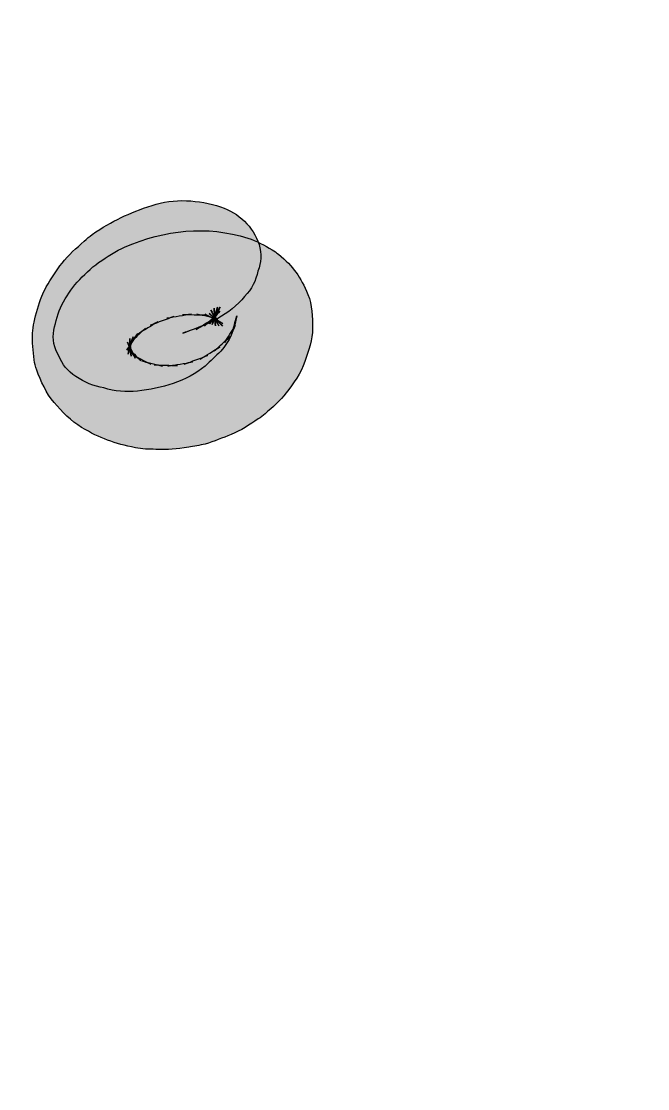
# Model space of a CAD drawing. Header units: millimetres. Extents: x -36 to 627, y -167 to 363.
# Drawn here: x 342.85 to 348.81, y 78.82 to 88.97 of the extents above; entities that cross this region are included whole.
import ezdxf

# ---------------------------------------------------------------- set-up
doc = ezdxf.new("R2010")
doc.units = ezdxf.units.MM
doc.header["$MEASUREMENT"] = 0
doc.layers.add('layer 1', color=7, linetype='Continuous')

msp = doc.modelspace()

# ---------------------------------------------------------------- hatches: boundary and pattern name
at = {"layer": 'layer 1', "true_color": 0x2b2a29}
h = msp.add_hatch(color=250, dxfattribs=at)
edge = h.paths.add_edge_path()
edge.add_spline(control_points=[(330.5179, 88.7412), (331.1933, 89.7022), (331.9978, 90.5791), (332.8149, 91.4116), (334.0919, 92.7129), (335.4809, 93.9022), (336.9567, 94.9728), (340.0422, 97.2115), (343.6383, 98.9968), (347.222, 100.2881), (348.0606, 100.5904), (348.931, 100.7977), (349.7915, 100.811), (349.7283, 101.0542), (349.7417, 101.3354), (349.8142, 101.615), (349.3136, 101.5674), (348.8147, 101.4796), (348.3256, 101.3639), (346.2692, 100.8774), (344.3306, 99.9052), (342.4216, 99.0258), (340.5031, 98.143), (338.6402, 97.1701), (336.875, 96.0078), (334.9801, 94.7609), (333.215, 93.3195), (331.6017, 91.7253), (330.0761, 90.2181), (328.576, 88.548), (327.721, 86.5543), (326.9883, 84.847), (326.7457, 82.6902), (327.8666, 81.0864), (328.1103, 80.7378), (328.3961, 80.4634), (328.7123, 80.25), (327.5541, 81.3673), (327.5625, 83.3144), (328.1043, 84.8615), (328.614, 86.3177), (329.491, 87.5991), (330.5179, 88.7412)], knot_values=[0, 0, 0, 0, 0.0714286, 0.0714286, 0.0714286, 0.1428571, 0.1428571, 0.1428571, 0.2142857, 0.2142857, 0.2142857, 0.2857143, 0.2857143, 0.2857143, 0.3571429, 0.3571429, 0.3571429, 0.4285714, 0.4285714, 0.4285714, 0.5, 0.5, 0.5, 0.5714286, 0.5714286, 0.5714286, 0.6428571, 0.6428571, 0.6428571, 0.7142857, 0.7142857, 0.7142857, 0.7857143, 0.7857143, 0.7857143, 0.8571429, 0.8571429, 0.8571429, 0.9285714, 0.9285714, 0.9285714, 1, 1, 1, 1], degree=3, periodic=1)
h = msp.add_hatch(color=250, dxfattribs=at)
edge = h.paths.add_edge_path()
edge.add_spline(control_points=[(330.8388, 80.7819), (328.8281, 81.4512), (329.4393, 84.0704), (330.1169, 85.4994), (330.8419, 87.0297), (331.9976, 88.3257), (333.2468, 89.4506), (335.9328, 91.8704), (339.0272, 93.9653), (342.2913, 95.5186), (343.9904, 96.327), (345.7633, 96.9757), (347.5971, 97.4006), (349.0991, 97.7478), (351.6365, 97.9194), (352.0591, 95.9033), (352.2408, 95.037), (351.7976, 94.1482), (351.8798, 93.2693), (351.9036, 93.0182), (351.962, 92.7807), (352.0468, 92.5554), (352.0666, 92.8508), (352.0861, 93.1461), (352.1049, 93.4413), (352.1977, 94.8893), (352.2746, 96.3391), (352.2866, 97.7907), (352.2881, 97.959), (352.2946, 98.1326), (352.298, 98.3082), (350.9211, 99.1726), (349.1061, 99.0581), (347.5332, 98.7202), (345.5372, 98.2911), (343.5903, 97.5797), (341.7423, 96.7189), (338.1312, 95.0364), (334.641, 92.7089), (331.7354, 89.9792), (330.2063, 88.543), (328.8068, 86.8682), (328.1043, 84.8615), (327.4214, 82.9116), (327.5854, 80.3263), (329.8649, 79.5676), (330.2756, 79.4309), (330.8028, 79.5369), (331.0774, 79.8925), (331.3176, 80.2037), (331.2396, 80.6487), (330.8388, 80.7819)], knot_values=[0, 0, 0, 0, 0.0588235, 0.0588235, 0.0588235, 0.1176471, 0.1176471, 0.1176471, 0.1764706, 0.1764706, 0.1764706, 0.2352941, 0.2352941, 0.2352941, 0.2941176, 0.2941176, 0.2941176, 0.3529412, 0.3529412, 0.3529412, 0.4117647, 0.4117647, 0.4117647, 0.4705882, 0.4705882, 0.4705882, 0.5294118, 0.5294118, 0.5294118, 0.5882353, 0.5882353, 0.5882353, 0.6470588, 0.6470588, 0.6470588, 0.7058824, 0.7058824, 0.7058824, 0.7647059, 0.7647059, 0.7647059, 0.8235294, 0.8235294, 0.8235294, 0.8823529, 0.8823529, 0.8823529, 0.9411765, 0.9411765, 0.9411765, 1, 1, 1, 1], degree=3, periodic=1)
h = msp.add_hatch(color=250, dxfattribs=at)
edge = h.paths.add_edge_path()
edge.add_spline(control_points=[(344.0959, 87.2231), (343.8751, 87.1485), (343.7196, 87.0794), (343.5272, 86.9462), (343.5001, 86.9272), (343.4746, 86.9059), (343.4497, 86.8828), (343.3781, 86.8172), (343.3006, 86.7514), (343.2397, 86.6739), (343.1834, 86.6035), (343.1361, 86.5236), (343.0899, 86.4467), (343.0733, 86.4183), (343.0586, 86.3888), (343.0462, 86.3579), (343.0148, 86.2786), (342.993, 86.194), (342.9728, 86.1112), (342.9651, 86.0768), (342.9598, 86.0419), (342.9586, 86.0065), (342.9556, 85.923), (342.964, 85.8372), (342.9745, 85.7544), (342.9792, 85.7207), (342.9876, 85.6881), (342.9988, 85.6561), (343.0373, 85.5514), (343.0899, 85.436), (343.1639, 85.3484), (343.2372, 85.2609), (343.3266, 85.1703), (343.4261, 85.1099), (343.6007, 85.0052), (343.7398, 84.9577), (343.9374, 84.9165), (344.0025, 84.9027), (344.0634, 84.9034), (344.132, 84.9016), (344.2563, 84.8987), (344.322, 84.9027), (344.4451, 84.9235), (344.493, 84.9317), (344.5522, 84.9383), (344.6025, 84.9525), (344.6859, 84.9762), (344.7687, 85.0111), (344.8492, 85.043), (344.9415, 85.0792), (345.0244, 85.1382), (345.1067, 85.1916), (345.1304, 85.2063), (345.1522, 85.223), (345.173, 85.2412), (345.2423, 85.3016), (345.3162, 85.365), (345.3736, 85.4383), (345.4422, 85.5271), (345.5139, 85.6289), (345.5511, 85.7378), (345.5848, 85.8361), (345.6251, 85.9473), (345.6246, 86.0543), (345.6239, 86.1585), (345.622, 86.2762), (345.5801, 86.375), (345.5073, 86.5468), (345.4441, 86.6379), (345.2996, 86.7585), (345.2807, 86.7746), (345.2606, 86.7875), (345.2393, 86.7999), (345.1671, 86.8409), (345.0901, 86.887), (345.0096, 86.9118), (344.6156, 87.0343), (344.2172, 86.9905), (343.8414, 86.8284), (343.7522, 86.7899), (343.6675, 86.7332), (343.5881, 86.6786), (343.513, 86.6271), (343.4462, 86.558), (343.384, 86.4923), (343.3254, 86.4302), (343.2805, 86.3509), (343.2391, 86.2774), (343.1976, 86.2041), (343.1834, 86.117), (343.1609, 86.0372), (343.1468, 85.9473), (343.1627, 85.8663), (343.21, 85.7928), (343.2397, 85.7094), (343.2936, 85.6443), (343.3716, 85.5964), (343.4521, 85.5378), (343.5408, 85.5011), (343.638, 85.4863), (343.7415, 85.4538), (343.8486, 85.4442), (343.958, 85.4566), (344.1846, 85.4791), (344.425, 85.5467), (344.6025, 85.6947), (344.6521, 85.7413), (344.7013, 85.7881), (344.7511, 85.8349), (344.8326, 85.929), (344.8825, 86.0372), (344.9002, 86.1596), (344.9014, 86.1638), (344.9026, 86.1674), (344.9038, 86.1709), (344.8877, 86.1154), (344.8717, 86.0597), (344.8558, 86.0041), (344.864, 86.0295), (344.8747, 86.0526), (344.889, 86.0756), (344.8551, 86.0229), (344.8209, 85.9703), (344.7872, 85.9178), (344.8019, 85.9391), (344.8179, 85.9585), (344.8368, 85.9763), (344.7877, 85.9295), (344.738, 85.8827), (344.6889, 85.8361), (344.7055, 85.8508), (344.7226, 85.8637), (344.7416, 85.8763), (344.6788, 85.8372), (344.6161, 85.7987), (344.5533, 85.7602), (344.5758, 85.7738), (344.5995, 85.7851), (344.6245, 85.7946), (344.5505, 85.7673), (344.4765, 85.7396), (344.4019, 85.7123), (344.4274, 85.7212), (344.4534, 85.7284), (344.48, 85.7331), (344.4019, 85.7195), (344.3237, 85.7064), (344.2462, 85.6933), (344.2764, 85.6982), (344.3073, 85.6999), (344.338, 85.6993), (344.2647, 85.701), (344.1907, 85.7034), (344.1172, 85.7052), (344.1439, 85.704), (344.1705, 85.7005), (344.1965, 85.6947), (344.1303, 85.7106), (344.064, 85.7265), (343.9978, 85.7425), (344.028, 85.7347), (344.0556, 85.7247), (344.0835, 85.7118), (344.0835, 85.7118), (343.9166, 85.7975), (343.9166, 85.7975), (343.9433, 85.7834), (343.9676, 85.7661), (343.9906, 85.746), (343.9486, 85.7862), (343.9072, 85.8265), (343.8658, 85.8668), (343.8948, 85.8384), (343.9178, 85.8059), (343.9362, 85.7691), (343.9119, 85.82), (343.8871, 85.8703), (343.8627, 85.9213), (343.8817, 85.8787), (343.8924, 85.8349), (343.8965, 85.7886), (343.8924, 85.845), (343.8882, 85.9011), (343.884, 85.9567), (343.8871, 85.9058), (343.8805, 85.8562), (343.8676, 85.8064), (343.8835, 85.8621), (343.8995, 85.9178), (343.9154, 85.9733), (343.9013, 85.9277), (343.8824, 85.885), (343.8569, 85.845), (343.8913, 85.8976), (343.925, 85.9503), (343.9587, 86.003), (343.9374, 85.9703), (343.9131, 85.9407), (343.8852, 85.9136), (343.9344, 85.9604), (343.9842, 86.007), (344.0332, 86.0543), (344.0114, 86.0337), (343.9882, 86.0159), (343.9629, 85.9999), (344.0254, 86.0384), (344.0882, 86.0768), (344.1509, 86.1159), (344.1291, 86.1029), (344.106, 86.0917), (344.0823, 86.0828), (344.1563, 86.1107), (344.2303, 86.1378), (344.3042, 86.1657), (344.2829, 86.158), (344.2611, 86.1526), (344.2385, 86.1484), (344.3167, 86.1615), (344.3948, 86.1751), (344.4723, 86.1882), (344.444, 86.184), (344.4161, 86.1821), (344.3871, 86.1828), (344.4604, 86.1809), (344.5344, 86.1793), (344.6079, 86.1769), (344.5793, 86.1786), (344.5517, 86.1828), (344.5238, 86.1887), (344.5901, 86.1727), (344.6563, 86.1568), (344.7226, 86.1407), (344.6807, 86.1514), (344.6409, 86.1669), (344.6025, 86.187), (344.6582, 86.158), (344.7137, 86.1294), (344.7687, 86.1006), (344.7221, 86.1266), (344.68, 86.158), (344.6409, 86.1952), (344.683, 86.1549), (344.7244, 86.1147), (344.7659, 86.0744), (344.7214, 86.1194), (344.6847, 86.1704), (344.657, 86.2272), (344.6818, 86.1769), (344.706, 86.1259), (344.731, 86.0756), (344.706, 86.1294), (344.6912, 86.1851), (344.6865, 86.2444), (344.6907, 86.1882), (344.6948, 86.132), (344.6989, 86.0756), (344.6954, 86.1372), (344.7025, 86.197), (344.7179, 86.2561), (344.7179, 86.2561), (344.6699, 86.0887), (344.6699, 86.0887), (344.6877, 86.1479), (344.7132, 86.2029), (344.7457, 86.2549), (344.712, 86.2022), (344.6783, 86.1496), (344.6446, 86.0969), (344.6729, 86.1402), (344.7055, 86.1793), (344.7427, 86.2153), (344.6931, 86.168), (344.6439, 86.1212), (344.5943, 86.0744), (344.6285, 86.1058), (344.6646, 86.1343), (344.7043, 86.1585), (344.6409, 86.1201), (344.5782, 86.0816), (344.5154, 86.0431), (344.5468, 86.0615), (344.5782, 86.0768), (344.6121, 86.0905), (344.5381, 86.0627), (344.4641, 86.0355), (344.3901, 86.0077), (344.3995, 86.0117), (344.4089, 86.0147), (344.419, 86.0182), (344.628, 86.0887), (344.8338, 86.1809), (344.9777, 86.3567), (345.044, 86.4265), (345.0854, 86.507), (345.1032, 86.5981), (345.1369, 86.6793), (345.1404, 86.7634), (345.115, 86.8502), (345.0569, 87.0219), (344.9227, 87.1515), (344.7493, 87.2089), (344.5451, 87.277), (344.3019, 87.2924), (344.0959, 87.2231)], knot_values=[0, 0, 0, 0, 0.009901, 0.009901, 0.009901, 0.019802, 0.019802, 0.019802, 0.029703, 0.029703, 0.029703, 0.039604, 0.039604, 0.039604, 0.049505, 0.049505, 0.049505, 0.0594059, 0.0594059, 0.0594059, 0.0693069, 0.0693069, 0.0693069, 0.0792079, 0.0792079, 0.0792079, 0.0891089, 0.0891089, 0.0891089, 0.0990099, 0.0990099, 0.0990099, 0.1089109, 0.1089109, 0.1089109, 0.1188119, 0.1188119, 0.1188119, 0.1287129, 0.1287129, 0.1287129, 0.1386139, 0.1386139, 0.1386139, 0.1485149, 0.1485149, 0.1485149, 0.1584158, 0.1584158, 0.1584158, 0.1683168, 0.1683168, 0.1683168, 0.1782178, 0.1782178, 0.1782178, 0.1881188, 0.1881188, 0.1881188, 0.1980198, 0.1980198, 0.1980198, 0.2079208, 0.2079208, 0.2079208, 0.2178218, 0.2178218, 0.2178218, 0.2277228, 0.2277228, 0.2277228, 0.2376238, 0.2376238, 0.2376238, 0.2475248, 0.2475248, 0.2475248, 0.2574257, 0.2574257, 0.2574257, 0.2673267, 0.2673267, 0.2673267, 0.2772277, 0.2772277, 0.2772277, 0.2871287, 0.2871287, 0.2871287, 0.2970297, 0.2970297, 0.2970297, 0.3069307, 0.3069307, 0.3069307, 0.3168317, 0.3168317, 0.3168317, 0.3267327, 0.3267327, 0.3267327, 0.3366337, 0.3366337, 0.3366337, 0.3465347, 0.3465347, 0.3465347, 0.3564356, 0.3564356, 0.3564356, 0.3663366, 0.3663366, 0.3663366, 0.3762376, 0.3762376, 0.3762376, 0.3861386, 0.3861386, 0.3861386, 0.3960396, 0.3960396, 0.3960396, 0.4059406, 0.4059406, 0.4059406, 0.4158416, 0.4158416, 0.4158416, 0.4257426, 0.4257426, 0.4257426, 0.4356436, 0.4356436, 0.4356436, 0.4455446, 0.4455446, 0.4455446, 0.4554455, 0.4554455, 0.4554455, 0.4653465, 0.4653465, 0.4653465, 0.4752475, 0.4752475, 0.4752475, 0.4851485, 0.4851485, 0.4851485, 0.4950495, 0.4950495, 0.4950495, 0.5049505, 0.5049505, 0.5049505, 0.5148515, 0.5148515, 0.5148515, 0.5247525, 0.5247525, 0.5247525, 0.5346535, 0.5346535, 0.5346535, 0.5445545, 0.5445545, 0.5445545, 0.5544554, 0.5544554, 0.5544554, 0.5643564, 0.5643564, 0.5643564, 0.5742574, 0.5742574, 0.5742574, 0.5841584, 0.5841584, 0.5841584, 0.5940594, 0.5940594, 0.5940594, 0.6039604, 0.6039604, 0.6039604, 0.6138614, 0.6138614, 0.6138614, 0.6237624, 0.6237624, 0.6237624, 0.6336634, 0.6336634, 0.6336634, 0.6435644, 0.6435644, 0.6435644, 0.6534653, 0.6534653, 0.6534653, 0.6633663, 0.6633663, 0.6633663, 0.6732673, 0.6732673, 0.6732673, 0.6831683, 0.6831683, 0.6831683, 0.6930693, 0.6930693, 0.6930693, 0.7029703, 0.7029703, 0.7029703, 0.7128713, 0.7128713, 0.7128713, 0.7227723, 0.7227723, 0.7227723, 0.7326733, 0.7326733, 0.7326733, 0.7425743, 0.7425743, 0.7425743, 0.7524752, 0.7524752, 0.7524752, 0.7623762, 0.7623762, 0.7623762, 0.7722772, 0.7722772, 0.7722772, 0.7821782, 0.7821782, 0.7821782, 0.7920792, 0.7920792, 0.7920792, 0.8019802, 0.8019802, 0.8019802, 0.8118812, 0.8118812, 0.8118812, 0.8217822, 0.8217822, 0.8217822, 0.8316832, 0.8316832, 0.8316832, 0.8415842, 0.8415842, 0.8415842, 0.8514851, 0.8514851, 0.8514851, 0.8613861, 0.8613861, 0.8613861, 0.8712871, 0.8712871, 0.8712871, 0.8811881, 0.8811881, 0.8811881, 0.8910891, 0.8910891, 0.8910891, 0.9009901, 0.9009901, 0.9009901, 0.9108911, 0.9108911, 0.9108911, 0.9207921, 0.9207921, 0.9207921, 0.9306931, 0.9306931, 0.9306931, 0.9405941, 0.9405941, 0.9405941, 0.950495, 0.950495, 0.950495, 0.960396, 0.960396, 0.960396, 0.970297, 0.970297, 0.970297, 0.980198, 0.980198, 0.980198, 0.990099, 0.990099, 0.990099, 1, 1, 1, 1], degree=3, periodic=1)
h = msp.add_hatch(color=250, dxfattribs=at)
edge = h.paths.add_edge_path()
edge.add_spline(control_points=[(358.4299, 72.2519), (358.0971, 72.0174), (357.7666, 71.7797), (357.4412, 71.5348), (354.8115, 69.5564), (352.5521, 67.1177), (349.8241, 65.2662), (348.3979, 64.2974), (346.0924, 62.718), (344.4549, 63.9655), (343.7259, 64.521), (343.2057, 65.3153), (342.682, 66.0549), (342.0429, 66.9585), (341.4168, 67.8711), (340.8031, 68.7925), (338.3178, 72.5289), (336.0577, 76.412), (334.0161, 80.407), (333.76, 80.9084), (332.1065, 80.3295), (332.3012, 79.9479), (334.3321, 75.9742), (336.5809, 72.117), (339.0461, 68.3966), (339.6065, 67.551), (340.177, 66.7118), (340.7593, 65.881), (341.341, 65.0501), (341.905, 64.1394), (342.6838, 63.4748), (344.1744, 62.2025), (346.0976, 62.6032), (347.7693, 63.2665), (351.313, 64.672), (354.022, 67.3823), (356.8667, 69.8186), (357.7933, 70.6125), (358.761, 71.3397), (359.7452, 72.0484), (359.3028, 72.0716), (358.8615, 72.1402), (358.4299, 72.2519)], knot_values=[0, 0, 0, 0, 0.0714286, 0.0714286, 0.0714286, 0.1428571, 0.1428571, 0.1428571, 0.2142857, 0.2142857, 0.2142857, 0.2857143, 0.2857143, 0.2857143, 0.3571429, 0.3571429, 0.3571429, 0.4285714, 0.4285714, 0.4285714, 0.5, 0.5, 0.5, 0.5714286, 0.5714286, 0.5714286, 0.6428571, 0.6428571, 0.6428571, 0.7142857, 0.7142857, 0.7142857, 0.7857143, 0.7857143, 0.7857143, 0.8571429, 0.8571429, 0.8571429, 0.9285714, 0.9285714, 0.9285714, 1, 1, 1, 1], degree=3, periodic=1)

# ---------------------------------------------------------------- linework, layer by layer
at = {"layer": 'layer 1', "color": 250, "lineweight": 25}
msp.add_open_spline([(524.7262, 31.4324), (524.7262, 31.4324), (527.7263, 31.4324), (527.7263, 31.4324), (527.7263, 31.4324), (527.7262, 53.5324), (527.7262, 53.5324), (527.7262, 53.5324), (524.7262, 53.5324), (524.7262, 53.5324), (524.7262, 53.5324), (524.7262, 73.5324), (524.7262, 73.5324), (524.7262, 73.5324), (527.7262, 73.5324), (527.7262, 73.5324), (527.7262, 73.5324), (527.7262, 95.5324), (527.7262, 95.5324), (527.7262, 95.5324), (524.7261, 95.5324), (524.7261, 95.5324), (524.7261, 95.5324), (524.7261, 111.5324), (524.7261, 111.5324), (524.7261, 111.5324), (527.7262, 111.5324), (527.7262, 111.5324), (527.7262, 111.5324), (527.7262, 116.5324), (527.7262, 116.5324), (527.7262, 138.5324), (509.7262, 156.5324), (487.7262, 156.5324), (487.7262, 156.5324), (474.726, 156.5323), (474.726, 156.5323), (474.726, 156.5323), (474.726, 153.5321), (474.726, 153.5321), (474.726, 153.5321), (454.7259, 153.5321), (454.7259, 153.5321), (454.7259, 153.5321), (454.7259, 156.5323), (454.7259, 156.5323), (454.7259, 156.5323), (434.7258, 156.5324), (434.7258, 156.5324), (434.7258, 156.5324), (434.7258, 153.5323), (434.7258, 153.5323), (434.7258, 153.5323), (414.7257, 153.5323), (414.7257, 153.5323), (414.7257, 153.5323), (414.7257, 156.5324), (414.7257, 156.5324), (414.7257, 156.5324), (390.7267, 156.5324), (390.7267, 156.5324), (390.7267, 156.5324), (390.7267, 153.5323), (390.7267, 153.5323), (390.7267, 153.5323), (370.7266, 153.5323), (370.7266, 153.5323), (370.7266, 153.5323), (370.7266, 156.5324), (370.7266, 156.5324), (370.7266, 156.5324), (350.7265, 156.5323), (350.7265, 156.5323), (350.7265, 156.5323), (350.7265, 153.5321), (350.7265, 153.5321), (350.7265, 153.5321), (330.7264, 153.5321), (330.7264, 153.5321), (330.7264, 153.5321), (330.7264, 156.5323), (330.7264, 156.5323), (330.7264, 156.5323), (317.7262, 156.5324), (317.7262, 156.5324), (295.7262, 156.5324), (277.7262, 138.5324), (277.7262, 116.5324), (277.7262, 116.5324), (277.726, 111.5324), (277.726, 111.5324), (277.726, 111.5324), (280.726, 111.5324), (280.726, 111.5324), (280.726, 111.5324), (280.726, 95.5324), (280.726, 95.5324), (280.726, 95.5324), (277.726, 95.5324), (277.726, 95.5324), (277.726, 95.5324), (277.7261, 73.5326), (277.7261, 73.5326), (277.7261, 73.5326), (280.7262, 73.5326), (280.7262, 73.5326), (280.7262, 73.5326), (280.7262, 53.5325), (280.7262, 53.5325), (280.7262, 53.5325), (277.7261, 53.5325), (277.7261, 53.5325), (277.7261, 53.5325), (277.977, 31.5494), (277.977, 31.5494), (277.977, 31.5494), (280.6398, 31.5634), (280.6398, 31.5634)], degree=3, knots=[0, 0, 0, 0, 0.025641, 0.025641, 0.025641, 0.0512821, 0.0512821, 0.0512821, 0.0769231, 0.0769231, 0.0769231, 0.1025641, 0.1025641, 0.1025641, 0.1282051, 0.1282051, 0.1282051, 0.1538462, 0.1538462, 0.1538462, 0.1794872, 0.1794872, 0.1794872, 0.2051282, 0.2051282, 0.2051282, 0.2307692, 0.2307692, 0.2307692, 0.2564103, 0.2564103, 0.2564103, 0.2820513, 0.2820513, 0.2820513, 0.3076923, 0.3076923, 0.3076923, 0.3333333, 0.3333333, 0.3333333, 0.3589744, 0.3589744, 0.3589744, 0.3846154, 0.3846154, 0.3846154, 0.4102564, 0.4102564, 0.4102564, 0.4358974, 0.4358974, 0.4358974, 0.4615385, 0.4615385, 0.4615385, 0.4871795, 0.4871795, 0.4871795, 0.5128205, 0.5128205, 0.5128205, 0.5384615, 0.5384615, 0.5384615, 0.5641026, 0.5641026, 0.5641026, 0.5897436, 0.5897436, 0.5897436, 0.6153846, 0.6153846, 0.6153846, 0.6410256, 0.6410256, 0.6410256, 0.6666667, 0.6666667, 0.6666667, 0.6923077, 0.6923077, 0.6923077, 0.7179487, 0.7179487, 0.7179487, 0.7435897, 0.7435897, 0.7435897, 0.7692308, 0.7692308, 0.7692308, 0.7948718, 0.7948718, 0.7948718, 0.8205128, 0.8205128, 0.8205128, 0.8461538, 0.8461538, 0.8461538, 0.8717949, 0.8717949, 0.8717949, 0.8974359, 0.8974359, 0.8974359, 0.9230769, 0.9230769, 0.9230769, 0.9487179, 0.9487179, 0.9487179, 0.974359, 0.974359, 0.974359, 1, 1, 1, 1], dxfattribs=at)
at = {"layer": 'layer 1', "color": 250}
for points, knots in [([(330.5179, 88.7412), (331.1933, 89.7022), (331.9978, 90.5791), (332.8149, 91.4116), (334.0919, 92.7129), (335.4809, 93.9022), (336.9567, 94.9728), (340.0422, 97.2115), (343.6383, 98.9968), (347.222, 100.2881), (348.0606, 100.5904), (348.931, 100.7977), (349.7915, 100.811), (349.7283, 101.0542), (349.7417, 101.3354), (349.8142, 101.615), (349.3136, 101.5674), (348.8147, 101.4796), (348.3256, 101.3639), (346.2692, 100.8774), (344.3306, 99.9052), (342.4216, 99.0258), (340.5031, 98.143), (338.6402, 97.1701), (336.875, 96.0078), (334.9801, 94.7609), (333.215, 93.3195), (331.6017, 91.7253), (330.0761, 90.2181), (328.576, 88.548), (327.721, 86.5543), (326.9883, 84.847), (326.7457, 82.6902), (327.8666, 81.0864), (328.1103, 80.7378), (328.3961, 80.4634), (328.7123, 80.25), (327.5541, 81.3673), (327.5625, 83.3144), (328.1043, 84.8615), (328.614, 86.3177), (329.491, 87.5991), (330.5179, 88.7412)], [0, 0, 0, 0, 0.0714286, 0.0714286, 0.0714286, 0.1428571, 0.1428571, 0.1428571, 0.2142857, 0.2142857, 0.2142857, 0.2857143, 0.2857143, 0.2857143, 0.3571429, 0.3571429, 0.3571429, 0.4285714, 0.4285714, 0.4285714, 0.5, 0.5, 0.5, 0.5714286, 0.5714286, 0.5714286, 0.6428571, 0.6428571, 0.6428571, 0.7142857, 0.7142857, 0.7142857, 0.7857143, 0.7857143, 0.7857143, 0.8571429, 0.8571429, 0.8571429, 0.9285714, 0.9285714, 0.9285714, 1, 1, 1, 1]), ([(330.8388, 80.7819), (328.8281, 81.4512), (329.4393, 84.0704), (330.1169, 85.4994), (330.8419, 87.0297), (331.9976, 88.3257), (333.2468, 89.4506), (335.9328, 91.8704), (339.0272, 93.9653), (342.2913, 95.5186), (343.9904, 96.327), (345.7633, 96.9757), (347.5971, 97.4006), (349.0991, 97.7478), (351.6365, 97.9194), (352.0591, 95.9033), (352.2408, 95.037), (351.7976, 94.1482), (351.8798, 93.2693), (351.9036, 93.0182), (351.962, 92.7807), (352.0468, 92.5554), (352.0666, 92.8508), (352.0861, 93.1461), (352.1049, 93.4413), (352.1977, 94.8893), (352.2746, 96.3391), (352.2866, 97.7907), (352.2881, 97.959), (352.2946, 98.1326), (352.298, 98.3082), (350.9211, 99.1726), (349.1061, 99.0581), (347.5332, 98.7202), (345.5372, 98.2911), (343.5903, 97.5797), (341.7423, 96.7189), (338.1312, 95.0364), (334.641, 92.7089), (331.7354, 89.9792), (330.2063, 88.543), (328.8068, 86.8682), (328.1043, 84.8615), (327.4214, 82.9116), (327.5854, 80.3263), (329.8649, 79.5676), (330.2756, 79.4309), (330.8028, 79.5369), (331.0774, 79.8925), (331.3176, 80.2037), (331.2396, 80.6487), (330.8388, 80.7819)], [0, 0, 0, 0, 0.0588235, 0.0588235, 0.0588235, 0.1176471, 0.1176471, 0.1176471, 0.1764706, 0.1764706, 0.1764706, 0.2352941, 0.2352941, 0.2352941, 0.2941176, 0.2941176, 0.2941176, 0.3529412, 0.3529412, 0.3529412, 0.4117647, 0.4117647, 0.4117647, 0.4705882, 0.4705882, 0.4705882, 0.5294118, 0.5294118, 0.5294118, 0.5882353, 0.5882353, 0.5882353, 0.6470588, 0.6470588, 0.6470588, 0.7058824, 0.7058824, 0.7058824, 0.7647059, 0.7647059, 0.7647059, 0.8235294, 0.8235294, 0.8235294, 0.8823529, 0.8823529, 0.8823529, 0.9411765, 0.9411765, 0.9411765, 1, 1, 1, 1]), ([(344.0959, 87.2231), (343.8751, 87.1485), (343.7196, 87.0794), (343.5272, 86.9462), (343.5001, 86.9272), (343.4746, 86.9059), (343.4497, 86.8828), (343.3781, 86.8172), (343.3006, 86.7514), (343.2397, 86.6739), (343.1834, 86.6035), (343.1361, 86.5236), (343.0899, 86.4467), (343.0733, 86.4183), (343.0586, 86.3888), (343.0462, 86.3579), (343.0148, 86.2786), (342.993, 86.194), (342.9728, 86.1112), (342.9651, 86.0768), (342.9598, 86.0419), (342.9586, 86.0065), (342.9556, 85.923), (342.964, 85.8372), (342.9745, 85.7544), (342.9792, 85.7207), (342.9876, 85.6881), (342.9988, 85.6561), (343.0373, 85.5514), (343.0899, 85.436), (343.1639, 85.3484), (343.2372, 85.2609), (343.3266, 85.1703), (343.4261, 85.1099), (343.6007, 85.0052), (343.7398, 84.9577), (343.9374, 84.9165), (344.0025, 84.9027), (344.0634, 84.9034), (344.132, 84.9016), (344.2563, 84.8987), (344.322, 84.9027), (344.4451, 84.9235), (344.493, 84.9317), (344.5522, 84.9383), (344.6025, 84.9525), (344.6859, 84.9762), (344.7687, 85.0111), (344.8492, 85.043), (344.9415, 85.0792), (345.0244, 85.1382), (345.1067, 85.1916), (345.1304, 85.2063), (345.1522, 85.223), (345.173, 85.2412), (345.2423, 85.3016), (345.3162, 85.365), (345.3736, 85.4383), (345.4422, 85.5271), (345.5139, 85.6289), (345.5511, 85.7378), (345.5848, 85.8361), (345.6251, 85.9473), (345.6246, 86.0543), (345.6239, 86.1585), (345.622, 86.2762), (345.5801, 86.375), (345.5073, 86.5468), (345.4441, 86.6379), (345.2996, 86.7585), (345.2807, 86.7746), (345.2606, 86.7875), (345.2393, 86.7999), (345.1671, 86.8409), (345.0901, 86.887), (345.0096, 86.9118), (344.6156, 87.0343), (344.2172, 86.9905), (343.8414, 86.8284), (343.7522, 86.7899), (343.6675, 86.7332), (343.5881, 86.6786), (343.513, 86.6271), (343.4462, 86.558), (343.384, 86.4923), (343.3254, 86.4302), (343.2805, 86.3509), (343.2391, 86.2774), (343.1976, 86.2041), (343.1834, 86.117), (343.1609, 86.0372), (343.1468, 85.9473), (343.1627, 85.8663), (343.21, 85.7928), (343.2397, 85.7094), (343.2936, 85.6443), (343.3716, 85.5964), (343.4521, 85.5378), (343.5408, 85.5011), (343.638, 85.4863), (343.7415, 85.4538), (343.8486, 85.4442), (343.958, 85.4566), (344.1846, 85.4791), (344.425, 85.5467), (344.6025, 85.6947), (344.6521, 85.7413), (344.7013, 85.7881), (344.7511, 85.8349), (344.8326, 85.929), (344.8825, 86.0372), (344.9002, 86.1596), (344.9014, 86.1638), (344.9026, 86.1674), (344.9038, 86.1709), (344.8877, 86.1154), (344.8717, 86.0597), (344.8558, 86.0041), (344.864, 86.0295), (344.8747, 86.0526), (344.889, 86.0756), (344.8551, 86.0229), (344.8209, 85.9703), (344.7872, 85.9178), (344.8019, 85.9391), (344.8179, 85.9585), (344.8368, 85.9763), (344.7877, 85.9295), (344.738, 85.8827), (344.6889, 85.8361), (344.7055, 85.8508), (344.7226, 85.8637), (344.7416, 85.8763), (344.6788, 85.8372), (344.6161, 85.7987), (344.5533, 85.7602), (344.5758, 85.7738), (344.5995, 85.7851), (344.6245, 85.7946), (344.5505, 85.7673), (344.4765, 85.7396), (344.4019, 85.7123), (344.4274, 85.7212), (344.4534, 85.7284), (344.48, 85.7331), (344.4019, 85.7195), (344.3237, 85.7064), (344.2462, 85.6933), (344.2764, 85.6982), (344.3073, 85.6999), (344.338, 85.6993), (344.2647, 85.701), (344.1907, 85.7034), (344.1172, 85.7052), (344.1439, 85.704), (344.1705, 85.7005), (344.1965, 85.6947), (344.1303, 85.7106), (344.064, 85.7265), (343.9978, 85.7425), (344.028, 85.7347), (344.0556, 85.7247), (344.0835, 85.7118), (344.0835, 85.7118), (343.9166, 85.7975), (343.9166, 85.7975), (343.9433, 85.7834), (343.9676, 85.7661), (343.9906, 85.746), (343.9486, 85.7862), (343.9072, 85.8265), (343.8658, 85.8668), (343.8948, 85.8384), (343.9178, 85.8059), (343.9362, 85.7691), (343.9119, 85.82), (343.8871, 85.8703), (343.8627, 85.9213), (343.8817, 85.8787), (343.8924, 85.8349), (343.8965, 85.7886), (343.8924, 85.845), (343.8882, 85.9011), (343.884, 85.9567), (343.8871, 85.9058), (343.8805, 85.8562), (343.8676, 85.8064), (343.8835, 85.8621), (343.8995, 85.9178), (343.9154, 85.9733), (343.9013, 85.9277), (343.8824, 85.885), (343.8569, 85.845), (343.8913, 85.8976), (343.925, 85.9503), (343.9587, 86.003), (343.9374, 85.9703), (343.9131, 85.9407), (343.8852, 85.9136), (343.9344, 85.9604), (343.9842, 86.007), (344.0332, 86.0543), (344.0114, 86.0337), (343.9882, 86.0159), (343.9629, 85.9999), (344.0254, 86.0384), (344.0882, 86.0768), (344.1509, 86.1159), (344.1291, 86.1029), (344.106, 86.0917), (344.0823, 86.0828), (344.1563, 86.1107), (344.2303, 86.1378), (344.3042, 86.1657), (344.2829, 86.158), (344.2611, 86.1526), (344.2385, 86.1484), (344.3167, 86.1615), (344.3948, 86.1751), (344.4723, 86.1882), (344.444, 86.184), (344.4161, 86.1821), (344.3871, 86.1828), (344.4604, 86.1809), (344.5344, 86.1793), (344.6079, 86.1769), (344.5793, 86.1786), (344.5517, 86.1828), (344.5238, 86.1887), (344.5901, 86.1727), (344.6563, 86.1568), (344.7226, 86.1407), (344.6807, 86.1514), (344.6409, 86.1669), (344.6025, 86.187), (344.6582, 86.158), (344.7137, 86.1294), (344.7687, 86.1006), (344.7221, 86.1266), (344.68, 86.158), (344.6409, 86.1952), (344.683, 86.1549), (344.7244, 86.1147), (344.7659, 86.0744), (344.7214, 86.1194), (344.6847, 86.1704), (344.657, 86.2272), (344.6818, 86.1769), (344.706, 86.1259), (344.731, 86.0756), (344.706, 86.1294), (344.6912, 86.1851), (344.6865, 86.2444), (344.6907, 86.1882), (344.6948, 86.132), (344.6989, 86.0756), (344.6954, 86.1372), (344.7025, 86.197), (344.7179, 86.2561), (344.7179, 86.2561), (344.6699, 86.0887), (344.6699, 86.0887), (344.6877, 86.1479), (344.7132, 86.2029), (344.7457, 86.2549), (344.712, 86.2022), (344.6783, 86.1496), (344.6446, 86.0969), (344.6729, 86.1402), (344.7055, 86.1793), (344.7427, 86.2153), (344.6931, 86.168), (344.6439, 86.1212), (344.5943, 86.0744), (344.6285, 86.1058), (344.6646, 86.1343), (344.7043, 86.1585), (344.6409, 86.1201), (344.5782, 86.0816), (344.5154, 86.0431), (344.5468, 86.0615), (344.5782, 86.0768), (344.6121, 86.0905), (344.5381, 86.0627), (344.4641, 86.0355), (344.3901, 86.0077), (344.3995, 86.0117), (344.4089, 86.0147), (344.419, 86.0182), (344.628, 86.0887), (344.8338, 86.1809), (344.9777, 86.3567), (345.044, 86.4265), (345.0854, 86.507), (345.1032, 86.5981), (345.1369, 86.6793), (345.1404, 86.7634), (345.115, 86.8502), (345.0569, 87.0219), (344.9227, 87.1515), (344.7493, 87.2089), (344.5451, 87.277), (344.3019, 87.2924), (344.0959, 87.2231)], [0, 0, 0, 0, 0.009901, 0.009901, 0.009901, 0.019802, 0.019802, 0.019802, 0.029703, 0.029703, 0.029703, 0.039604, 0.039604, 0.039604, 0.049505, 0.049505, 0.049505, 0.0594059, 0.0594059, 0.0594059, 0.0693069, 0.0693069, 0.0693069, 0.0792079, 0.0792079, 0.0792079, 0.0891089, 0.0891089, 0.0891089, 0.0990099, 0.0990099, 0.0990099, 0.1089109, 0.1089109, 0.1089109, 0.1188119, 0.1188119, 0.1188119, 0.1287129, 0.1287129, 0.1287129, 0.1386139, 0.1386139, 0.1386139, 0.1485149, 0.1485149, 0.1485149, 0.1584158, 0.1584158, 0.1584158, 0.1683168, 0.1683168, 0.1683168, 0.1782178, 0.1782178, 0.1782178, 0.1881188, 0.1881188, 0.1881188, 0.1980198, 0.1980198, 0.1980198, 0.2079208, 0.2079208, 0.2079208, 0.2178218, 0.2178218, 0.2178218, 0.2277228, 0.2277228, 0.2277228, 0.2376238, 0.2376238, 0.2376238, 0.2475248, 0.2475248, 0.2475248, 0.2574257, 0.2574257, 0.2574257, 0.2673267, 0.2673267, 0.2673267, 0.2772277, 0.2772277, 0.2772277, 0.2871287, 0.2871287, 0.2871287, 0.2970297, 0.2970297, 0.2970297, 0.3069307, 0.3069307, 0.3069307, 0.3168317, 0.3168317, 0.3168317, 0.3267327, 0.3267327, 0.3267327, 0.3366337, 0.3366337, 0.3366337, 0.3465347, 0.3465347, 0.3465347, 0.3564356, 0.3564356, 0.3564356, 0.3663366, 0.3663366, 0.3663366, 0.3762376, 0.3762376, 0.3762376, 0.3861386, 0.3861386, 0.3861386, 0.3960396, 0.3960396, 0.3960396, 0.4059406, 0.4059406, 0.4059406, 0.4158416, 0.4158416, 0.4158416, 0.4257426, 0.4257426, 0.4257426, 0.4356436, 0.4356436, 0.4356436, 0.4455446, 0.4455446, 0.4455446, 0.4554455, 0.4554455, 0.4554455, 0.4653465, 0.4653465, 0.4653465, 0.4752475, 0.4752475, 0.4752475, 0.4851485, 0.4851485, 0.4851485, 0.4950495, 0.4950495, 0.4950495, 0.5049505, 0.5049505, 0.5049505, 0.5148515, 0.5148515, 0.5148515, 0.5247525, 0.5247525, 0.5247525, 0.5346535, 0.5346535, 0.5346535, 0.5445545, 0.5445545, 0.5445545, 0.5544554, 0.5544554, 0.5544554, 0.5643564, 0.5643564, 0.5643564, 0.5742574, 0.5742574, 0.5742574, 0.5841584, 0.5841584, 0.5841584, 0.5940594, 0.5940594, 0.5940594, 0.6039604, 0.6039604, 0.6039604, 0.6138614, 0.6138614, 0.6138614, 0.6237624, 0.6237624, 0.6237624, 0.6336634, 0.6336634, 0.6336634, 0.6435644, 0.6435644, 0.6435644, 0.6534653, 0.6534653, 0.6534653, 0.6633663, 0.6633663, 0.6633663, 0.6732673, 0.6732673, 0.6732673, 0.6831683, 0.6831683, 0.6831683, 0.6930693, 0.6930693, 0.6930693, 0.7029703, 0.7029703, 0.7029703, 0.7128713, 0.7128713, 0.7128713, 0.7227723, 0.7227723, 0.7227723, 0.7326733, 0.7326733, 0.7326733, 0.7425743, 0.7425743, 0.7425743, 0.7524752, 0.7524752, 0.7524752, 0.7623762, 0.7623762, 0.7623762, 0.7722772, 0.7722772, 0.7722772, 0.7821782, 0.7821782, 0.7821782, 0.7920792, 0.7920792, 0.7920792, 0.8019802, 0.8019802, 0.8019802, 0.8118812, 0.8118812, 0.8118812, 0.8217822, 0.8217822, 0.8217822, 0.8316832, 0.8316832, 0.8316832, 0.8415842, 0.8415842, 0.8415842, 0.8514851, 0.8514851, 0.8514851, 0.8613861, 0.8613861, 0.8613861, 0.8712871, 0.8712871, 0.8712871, 0.8811881, 0.8811881, 0.8811881, 0.8910891, 0.8910891, 0.8910891, 0.9009901, 0.9009901, 0.9009901, 0.9108911, 0.9108911, 0.9108911, 0.9207921, 0.9207921, 0.9207921, 0.9306931, 0.9306931, 0.9306931, 0.9405941, 0.9405941, 0.9405941, 0.950495, 0.950495, 0.950495, 0.960396, 0.960396, 0.960396, 0.970297, 0.970297, 0.970297, 0.980198, 0.980198, 0.980198, 0.990099, 0.990099, 0.990099, 1, 1, 1, 1]), ([(358.4299, 72.2519), (358.0971, 72.0174), (357.7666, 71.7797), (357.4412, 71.5348), (354.8115, 69.5564), (352.5521, 67.1177), (349.8241, 65.2662), (348.3979, 64.2974), (346.0924, 62.718), (344.4549, 63.9655), (343.7259, 64.521), (343.2057, 65.3153), (342.682, 66.0549), (342.0429, 66.9585), (341.4168, 67.8711), (340.8031, 68.7925), (338.3178, 72.5289), (336.0577, 76.412), (334.0161, 80.407), (333.76, 80.9084), (332.1065, 80.3295), (332.3012, 79.9479), (334.3321, 75.9742), (336.5809, 72.117), (339.0461, 68.3966), (339.6065, 67.551), (340.177, 66.7118), (340.7593, 65.881), (341.341, 65.0501), (341.905, 64.1394), (342.6838, 63.4748), (344.1744, 62.2025), (346.0976, 62.6032), (347.7693, 63.2665), (351.313, 64.672), (354.022, 67.3823), (356.8667, 69.8186), (357.7933, 70.6125), (358.761, 71.3397), (359.7452, 72.0484), (359.3028, 72.0716), (358.8615, 72.1402), (358.4299, 72.2519)], [0, 0, 0, 0, 0.0714286, 0.0714286, 0.0714286, 0.1428571, 0.1428571, 0.1428571, 0.2142857, 0.2142857, 0.2142857, 0.2857143, 0.2857143, 0.2857143, 0.3571429, 0.3571429, 0.3571429, 0.4285714, 0.4285714, 0.4285714, 0.5, 0.5, 0.5, 0.5714286, 0.5714286, 0.5714286, 0.6428571, 0.6428571, 0.6428571, 0.7142857, 0.7142857, 0.7142857, 0.7857143, 0.7857143, 0.7857143, 0.8571429, 0.8571429, 0.8571429, 0.9285714, 0.9285714, 0.9285714, 1, 1, 1, 1])]:
    msp.add_open_spline(points, degree=3, knots=knots, dxfattribs=at)

doc.saveas('drawing.dxf')
